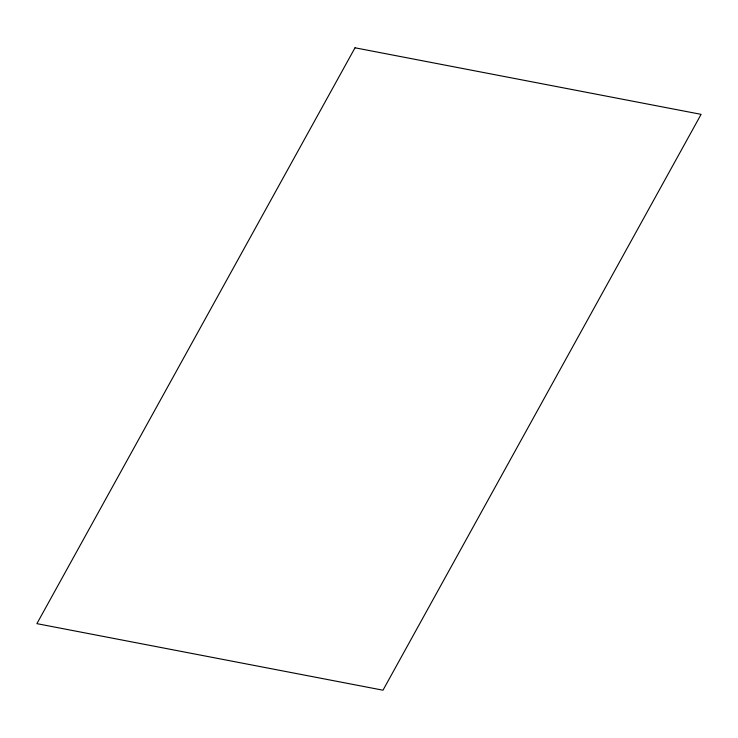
<?xml version="1.0" encoding="UTF-8"?>
<svg xmlns="http://www.w3.org/2000/svg" width="738" height="738" viewBox="0 0 738 738"><rect width="100%" height="100%" fill="white"/><g stroke="black" fill="none" stroke-linecap="round" stroke-linejoin="round"><path stroke-width="1.11" d="M355.015 47.804L36.9 623.656L382.985 690.196L701.1 114.344L355.015 47.804"/></g></svg>
